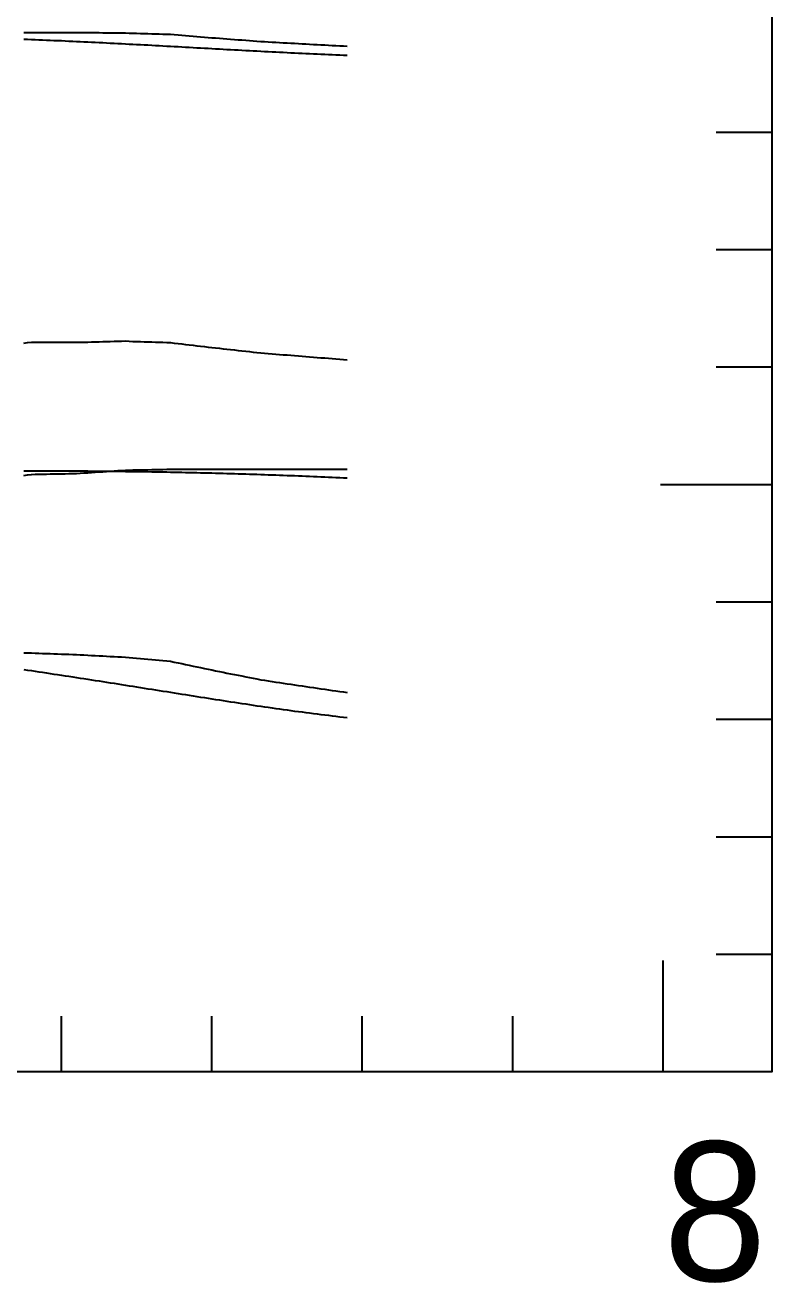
# Model space of a CAD drawing. Extents: x -35 to 179, y -35 to 144.
# Drawn here: x 136.3 to 179.2, y -12.1 to 60.1 of the extents above; entities that cross this region are included whole.
import ezdxf

# ---------------------------------------------------------------- set-up
doc = ezdxf.new("R2010")
doc.units = 0

msp = doc.modelspace()

# ---------------------------------------------------------------- linework, layer by layer
at = {"color": 0}
for p, q in [((179.2, 53.981), (176, 53.981)), ((179.2, 47.234), (176, 47.234)), ((179.2, 40.486), (176, 40.486)), ((179.2, 33.738), (172.8, 33.738)), ((179.2, 26.991), (176, 26.991)), ((179.2, 20.243), (176, 20.243)), ((179.2, 13.495), (176, 13.495)), ((179.2, 6.748), (176, 6.748)), ((172.953, 0), (172.953, 6.4)), ((138.362, 0), (138.362, 3.2)), ((147.01, 0), (147.01, 3.2)), ((155.658, 0), (155.658, 3.2)), ((164.305, 0), (164.305, 3.2))]:
    msp.add_line(p, q, dxfattribs=at)
msp.add_lwpolyline([(0, 0), (0, 118.084), (179.2, 118.084), (179.2, 0)], close=True, dxfattribs=at)
at = {"color": 4}
msp.add_lwpolyline([(136.2, 59.72), (136.417, 59.724), (136.633, 59.728), (136.849, 59.729), (137.065, 59.729), (137.281, 59.729), (137.498, 59.73), (137.714, 59.729), (137.93, 59.729), (138.146, 59.729), (138.362, 59.729), (138.579, 59.728), (138.795, 59.728), (139.011, 59.728), (139.227, 59.727), (139.443, 59.725), (139.659, 59.723), (139.876, 59.721), (140.092, 59.718), (140.308, 59.716), (140.524, 59.713), (140.74, 59.711), (140.957, 59.708), (141.173, 59.705), (141.389, 59.702), (141.605, 59.699), (141.821, 59.696), (142.038, 59.693), (142.254, 59.686), (142.47, 59.68), (142.686, 59.674), (142.902, 59.668), (143.119, 59.661), (143.335, 59.655), (143.551, 59.649), (143.767, 59.642), (143.983, 59.636), (144.2, 59.63), (144.416, 59.623), (144.632, 59.616), (144.848, 59.597), (145.064, 59.58), (145.28, 59.563), (145.497, 59.546), (145.713, 59.528), (145.929, 59.511), (146.145, 59.494), (146.361, 59.476), (146.578, 59.459), (146.794, 59.442), (147.01, 59.424), (147.226, 59.407), (147.442, 59.391), (147.659, 59.374), (147.875, 59.358), (148.091, 59.342), (148.307, 59.325), (148.523, 59.309), (148.74, 59.293), (148.956, 59.276), (149.172, 59.26), (149.388, 59.244), (149.604, 59.227), (149.82, 59.211), (150.037, 59.198), (150.253, 59.186), (150.469, 59.174), (150.685, 59.161), (150.901, 59.149), (151.118, 59.137), (151.334, 59.125), (151.55, 59.113), (151.766, 59.101), (151.982, 59.089), (152.199, 59.077), (152.415, 59.065), (152.631, 59.053), (152.847, 59.041), (153.063, 59.029), (153.28, 59.017), (153.496, 59.005), (153.712, 58.994), (153.928, 58.982), (154.144, 58.97), (154.36, 58.958), (154.577, 58.947), (154.793, 58.935)], dxfattribs=at)
at = {"color": 3}
msp.add_lwpolyline([(136.2, 59.343), (136.417, 59.335), (136.633, 59.326), (136.849, 59.317), (137.065, 59.308), (137.281, 59.299), (137.498, 59.29), (137.714, 59.28), (137.93, 59.271), (138.146, 59.261), (138.362, 59.252), (138.579, 59.241), (138.795, 59.232), (139.011, 59.222), (139.227, 59.211), (139.443, 59.201), (139.659, 59.191), (139.876, 59.181), (140.092, 59.17), (140.308, 59.159), (140.524, 59.149), (140.74, 59.138), (140.957, 59.127), (141.173, 59.116), (141.389, 59.105), (141.605, 59.094), (141.821, 59.083), (142.038, 59.071), (142.254, 59.06), (142.47, 59.049), (142.686, 59.037), (142.902, 59.026), (143.119, 59.014), (143.335, 59.003), (143.551, 58.991), (143.767, 58.979), (143.983, 58.968), (144.2, 58.956), (144.416, 58.944), (144.632, 58.932), (144.848, 58.92), (145.064, 58.908), (145.28, 58.896), (145.497, 58.885), (145.713, 58.873), (145.929, 58.861), (146.145, 58.849), (146.361, 58.837), (146.578, 58.825), (146.794, 58.813), (147.01, 58.801), (147.226, 58.789), (147.442, 58.777), (147.659, 58.765), (147.875, 58.753), (148.091, 58.741), (148.307, 58.73), (148.523, 58.718), (148.74, 58.706), (148.956, 58.694), (149.172, 58.683), (149.388, 58.671), (149.604, 58.66), (149.82, 58.648), (150.037, 58.637), (150.253, 58.626), (150.469, 58.615), (150.685, 58.604), (150.901, 58.593), (151.118, 58.582), (151.334, 58.572), (151.55, 58.561), (151.766, 58.551), (151.982, 58.541), (152.199, 58.531), (152.415, 58.521), (152.631, 58.511), (152.847, 58.501), (153.063, 58.491), (153.28, 58.482), (153.496, 58.473), (153.712, 58.463), (153.928, 58.454), (154.144, 58.445), (154.36, 58.436), (154.577, 58.427), (154.793, 58.418)], dxfattribs=at)
at = {"color": 1}
msp.add_lwpolyline([(136.2, 41.879), (136.417, 41.905), (136.633, 41.931), (136.849, 41.934), (137.065, 41.933), (137.281, 41.932), (137.498, 41.931), (137.714, 41.93), (137.93, 41.929), (138.146, 41.928), (138.362, 41.927), (138.579, 41.926), (138.795, 41.926), (139.011, 41.925), (139.227, 41.924), (139.443, 41.927), (139.659, 41.933), (139.876, 41.939), (140.092, 41.945), (140.308, 41.951), (140.524, 41.956), (140.74, 41.962), (140.957, 41.968), (141.173, 41.974), (141.389, 41.98), (141.605, 41.986), (141.821, 41.992), (142.038, 41.998), (142.254, 41.985), (142.47, 41.978), (142.686, 41.971), (142.902, 41.964), (143.119, 41.957), (143.335, 41.951), (143.551, 41.944), (143.767, 41.937), (143.983, 41.93), (144.2, 41.923), (144.416, 41.916), (144.632, 41.909), (144.848, 41.88), (145.064, 41.855), (145.28, 41.829), (145.497, 41.803), (145.713, 41.778), (145.929, 41.752), (146.145, 41.727), (146.361, 41.702), (146.578, 41.676), (146.794, 41.651), (147.01, 41.626), (147.226, 41.6), (147.442, 41.577), (147.659, 41.553), (147.875, 41.529), (148.091, 41.506), (148.307, 41.482), (148.523, 41.458), (148.74, 41.435), (148.956, 41.411), (149.172, 41.388), (149.388, 41.364), (149.604, 41.341), (149.82, 41.317), (150.037, 41.299), (150.253, 41.281), (150.469, 41.264), (150.685, 41.246), (150.901, 41.229), (151.118, 41.211), (151.334, 41.194), (151.55, 41.176), (151.766, 41.159), (151.982, 41.142), (152.199, 41.124), (152.415, 41.107), (152.631, 41.09), (152.847, 41.073), (153.063, 41.056), (153.28, 41.039), (153.496, 41.022), (153.712, 41.005), (153.928, 40.988), (154.144, 40.971), (154.36, 40.954), (154.577, 40.937), (154.793, 40.92)], dxfattribs=at)
at = {"color": 2}
for points in [[(136.2, 41.879), (136.417, 41.905), (136.633, 41.931), (136.849, 41.934), (137.065, 41.933), (137.281, 41.932), (137.498, 41.931), (137.714, 41.93), (137.93, 41.929), (138.146, 41.928), (138.362, 41.927), (138.579, 41.926), (138.795, 41.926), (139.011, 41.925), (139.227, 41.924), (139.443, 41.927), (139.659, 41.933), (139.876, 41.939), (140.092, 41.945), (140.308, 41.951), (140.524, 41.956), (140.74, 41.962), (140.957, 41.968), (141.173, 41.974), (141.389, 41.98), (141.605, 41.986), (141.821, 41.992), (142.038, 41.998), (142.254, 41.985), (142.47, 41.978), (142.686, 41.971), (142.902, 41.964), (143.119, 41.957), (143.335, 41.951), (143.551, 41.944), (143.767, 41.937), (143.983, 41.93), (144.2, 41.923), (144.416, 41.916), (144.632, 41.909), (144.848, 41.88), (145.064, 41.855), (145.28, 41.829), (145.497, 41.803), (145.713, 41.778), (145.929, 41.752), (146.145, 41.727), (146.361, 41.702), (146.578, 41.676), (146.794, 41.651), (147.01, 41.626), (147.226, 41.6), (147.442, 41.577), (147.659, 41.553), (147.875, 41.529), (148.091, 41.506), (148.307, 41.482), (148.523, 41.458), (148.74, 41.435), (148.956, 41.411), (149.172, 41.388), (149.388, 41.364), (149.604, 41.341), (149.82, 41.317), (150.037, 41.299), (150.253, 41.281), (150.469, 41.264), (150.685, 41.246), (150.901, 41.229), (151.118, 41.211), (151.334, 41.194), (151.55, 41.176), (151.766, 41.159), (151.982, 41.142), (152.199, 41.124), (152.415, 41.107), (152.631, 41.09), (152.847, 41.073), (153.063, 41.056), (153.28, 41.039), (153.496, 41.022), (153.712, 41.005), (153.928, 40.988), (154.144, 40.971), (154.36, 40.954), (154.577, 40.937), (154.793, 40.92)], [(136.2, 34.533), (136.417, 34.534), (136.633, 34.535), (136.849, 34.535), (137.065, 34.535), (137.281, 34.536), (137.498, 34.536), (137.714, 34.536), (137.93, 34.536), (138.146, 34.536), (138.362, 34.535), (138.579, 34.535), (138.795, 34.534), (139.011, 34.533), (139.227, 34.532), (139.443, 34.531), (139.659, 34.53), (139.876, 34.529), (140.092, 34.528), (140.308, 34.526), (140.524, 34.524), (140.74, 34.523), (140.957, 34.521), (141.173, 34.519), (141.389, 34.517), (141.605, 34.514), (141.821, 34.512), (142.038, 34.509), (142.254, 34.506), (142.47, 34.504), (142.686, 34.501), (142.902, 34.498), (143.119, 34.494), (143.335, 34.491), (143.551, 34.488), (143.767, 34.484), (143.983, 34.48), (144.2, 34.476), (144.416, 34.472), (144.632, 34.468), (144.848, 34.464), (145.064, 34.46), (145.28, 34.455), (145.497, 34.451), (145.713, 34.446), (145.929, 34.441), (146.145, 34.436), (146.361, 34.431), (146.578, 34.426), (146.794, 34.42), (147.01, 34.415), (147.226, 34.409), (147.442, 34.403), (147.659, 34.397), (147.875, 34.391), (148.091, 34.385), (148.307, 34.379), (148.523, 34.372), (148.74, 34.366), (148.956, 34.359), (149.172, 34.353), (149.388, 34.346), (149.604, 34.339), (149.82, 34.331), (150.037, 34.324), (150.253, 34.317), (150.469, 34.309), (150.685, 34.302), (150.901, 34.294), (151.118, 34.286), (151.334, 34.278), (151.55, 34.27), (151.766, 34.261), (151.982, 34.253), (152.199, 34.244), (152.415, 34.236), (152.631, 34.227), (152.847, 34.218), (153.063, 34.209), (153.28, 34.2), (153.496, 34.19), (153.712, 34.181), (153.928, 34.171), (154.144, 34.162), (154.36, 34.152), (154.577, 34.142), (154.793, 34.132)], [(136.2, 23.125), (136.417, 23.093), (136.633, 23.061), (136.849, 23.028), (137.065, 22.996), (137.281, 22.963), (137.498, 22.931), (137.714, 22.898), (137.93, 22.865), (138.146, 22.832), (138.362, 22.799), (138.579, 22.766), (138.795, 22.733), (139.011, 22.7), (139.227, 22.667), (139.443, 22.633), (139.659, 22.6), (139.876, 22.566), (140.092, 22.533), (140.308, 22.499), (140.524, 22.465), (140.74, 22.432), (140.957, 22.398), (141.173, 22.364), (141.389, 22.33), (141.605, 22.296), (141.821, 22.262), (142.038, 22.228), (142.254, 22.194), (142.47, 22.16), (142.686, 22.126), (142.902, 22.091), (143.119, 22.057), (143.335, 22.023), (143.551, 21.989), (143.767, 21.954), (143.983, 21.92), (144.2, 21.886), (144.416, 21.852), (144.632, 21.817), (144.848, 21.783), (145.064, 21.749), (145.28, 21.715), (145.497, 21.681), (145.713, 21.646), (145.929, 21.612), (146.145, 21.578), (146.361, 21.544), (146.578, 21.51), (146.794, 21.477), (147.01, 21.443), (147.226, 21.409), (147.442, 21.375), (147.659, 21.342), (147.875, 21.309), (148.091, 21.275), (148.307, 21.242), (148.523, 21.209), (148.74, 21.176), (148.956, 21.143), (149.172, 21.111), (149.388, 21.079), (149.604, 21.046), (149.82, 21.015), (150.037, 20.983), (150.253, 20.951), (150.469, 20.92), (150.685, 20.889), (150.901, 20.859), (151.118, 20.829), (151.334, 20.799), (151.55, 20.769), (151.766, 20.74), (151.982, 20.711), (152.199, 20.683), (152.415, 20.655), (152.631, 20.627), (152.847, 20.599), (153.063, 20.572), (153.28, 20.545), (153.496, 20.518), (153.712, 20.492), (153.928, 20.466), (154.144, 20.44), (154.36, 20.414), (154.577, 20.388), (154.793, 20.363)]]:
    msp.add_lwpolyline(points, dxfattribs=at)
at = {"color": 6}
msp.add_lwpolyline([(136.2, 34.268), (136.417, 34.299), (136.633, 34.33), (136.849, 34.339), (137.065, 34.343), (137.281, 34.348), (137.498, 34.352), (137.714, 34.357), (137.93, 34.361), (138.146, 34.366), (138.362, 34.37), (138.579, 34.374), (138.795, 34.379), (139.011, 34.383), (139.227, 34.388), (139.443, 34.399), (139.659, 34.414), (139.876, 34.43), (140.092, 34.445), (140.308, 34.46), (140.524, 34.475), (140.74, 34.49), (140.957, 34.506), (141.173, 34.521), (141.389, 34.536), (141.605, 34.551), (141.821, 34.566), (142.038, 34.581), (142.254, 34.581), (142.47, 34.586), (142.686, 34.59), (142.902, 34.595), (143.119, 34.599), (143.335, 34.604), (143.551, 34.608), (143.767, 34.613), (143.983, 34.617), (144.2, 34.621), (144.416, 34.626), (144.632, 34.63), (144.848, 34.629), (145.064, 34.629), (145.28, 34.629), (145.497, 34.629), (145.713, 34.629), (145.929, 34.629), (146.145, 34.629), (146.361, 34.629), (146.578, 34.629), (146.794, 34.629), (147.01, 34.629), (147.226, 34.629), (147.442, 34.629), (147.659, 34.629), (147.875, 34.629), (148.091, 34.629), (148.307, 34.629), (148.523, 34.629), (148.74, 34.629), (148.956, 34.629), (149.172, 34.629), (149.388, 34.629), (149.604, 34.629), (149.82, 34.629), (150.037, 34.629), (150.253, 34.629), (150.469, 34.629), (150.685, 34.629), (150.901, 34.629), (151.118, 34.629), (151.334, 34.629), (151.55, 34.629), (151.766, 34.629), (151.982, 34.629), (152.199, 34.629), (152.415, 34.629), (152.631, 34.629), (152.847, 34.629), (153.063, 34.629), (153.28, 34.629), (153.496, 34.629), (153.712, 34.629), (153.928, 34.629), (154.144, 34.629), (154.36, 34.629), (154.577, 34.629), (154.793, 34.629)], dxfattribs=at)
at = {"color": 5}
msp.add_lwpolyline([(136.2, 24.075), (136.417, 24.075), (136.633, 24.075), (136.849, 24.069), (137.065, 24.061), (137.281, 24.053), (137.498, 24.045), (137.714, 24.037), (137.93, 24.029), (138.146, 24.021), (138.362, 24.013), (138.579, 24.005), (138.795, 23.997), (139.011, 23.989), (139.227, 23.981), (139.443, 23.97), (139.659, 23.959), (139.876, 23.947), (140.092, 23.936), (140.308, 23.924), (140.524, 23.912), (140.74, 23.901), (140.957, 23.889), (141.173, 23.878), (141.389, 23.866), (141.605, 23.854), (141.821, 23.843), (142.038, 23.831), (142.254, 23.81), (142.47, 23.791), (142.686, 23.772), (142.902, 23.753), (143.119, 23.735), (143.335, 23.716), (143.551, 23.697), (143.767, 23.678), (143.983, 23.66), (144.2, 23.641), (144.416, 23.622), (144.632, 23.603), (144.848, 23.553), (145.064, 23.508), (145.28, 23.462), (145.497, 23.417), (145.713, 23.371), (145.929, 23.325), (146.145, 23.28), (146.361, 23.234), (146.578, 23.189), (146.794, 23.143), (147.01, 23.098), (147.226, 23.052), (147.442, 23.009), (147.659, 22.966), (147.875, 22.923), (148.091, 22.881), (148.307, 22.838), (148.523, 22.795), (148.74, 22.752), (148.956, 22.709), (149.172, 22.666), (149.388, 22.623), (149.604, 22.58), (149.82, 22.538), (150.037, 22.503), (150.253, 22.471), (150.469, 22.439), (150.685, 22.406), (150.901, 22.374), (151.118, 22.342), (151.334, 22.31), (151.55, 22.278), (151.766, 22.246), (151.982, 22.213), (152.199, 22.181), (152.415, 22.149), (152.631, 22.117), (152.847, 22.086), (153.063, 22.054), (153.28, 22.022), (153.496, 21.991), (153.712, 21.959), (153.928, 21.927), (154.144, 21.896), (154.36, 21.864), (154.577, 21.832), (154.793, 21.801)], dxfattribs=at)

# ---------------------------------------------------------------- texts
at = {"color": 0}
msp.add_text('8', height=8, dxfattribs=at).set_placement((172.953, -12))

doc.saveas('drawing.dxf')
